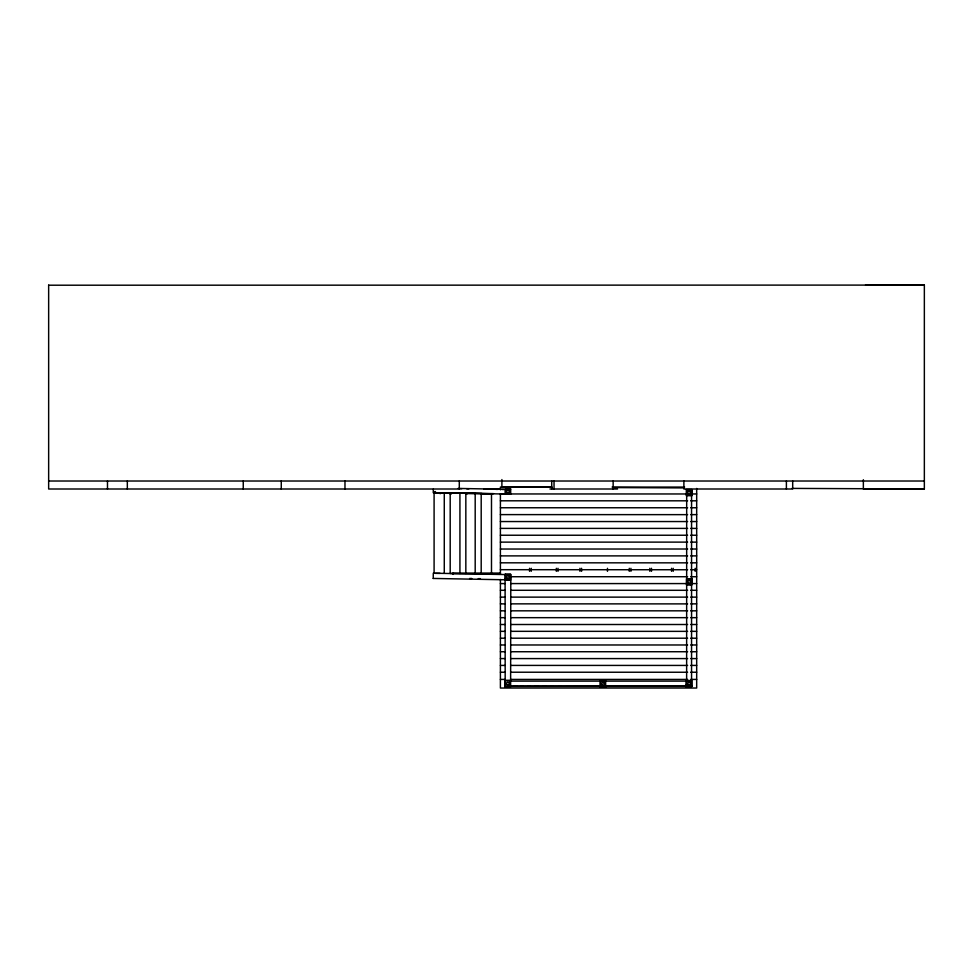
<?xml version="1.0" encoding="UTF-8"?>
<svg xmlns="http://www.w3.org/2000/svg" width="973" height="973" viewBox="0 0 973 973"><rect width="100%" height="100%" fill="white"/><g stroke="black" fill="none" stroke-linecap="round" stroke-linejoin="round"><path stroke-width="1.46" d="M433.313 489.151L433.253 492.691L505.68 494.041L505.632 489.504L510.193 489.504L510.193 493.798L502.64 493.785M433.24 578.436L433.289 573.206L505.765 574.569M439.978 492.885L438.641 492.885M505.096 579.944L505.692 578.619L505.668 579.799L433.192 578.436M505.145 579.786L505.169 578.607M505.169 686.135L505.182 685.089M600.171 686.889L600.183 685.843M686.087 686.135L686.111 685.089L686.111 686.67L691.791 686.67L691.791 680.528L686.087 680.528L686.087 686.67M510.63 681.27L510.801 574.569L505.169 574.569M865.52 284.967L924.35 284.967L924.35 489.005L863.355 489.005L863.355 479.738M48.65 285.211L924.35 285.089M48.65 481.015L924.35 481.015M551.74 487.072L500.402 487.072L500.402 489.833M612.126 487.072L684.615 487.072M459.645 488.701L461.81 488.701M466.748 488.823L468.913 488.823M483.763 489.005L500.39 489.005M549.952 489.005L617.551 489.005M488.312 489.237L490.465 489.237M495.926 489.37L498.091 489.37M505.68 489.237L510.326 489.237M501.861 489.492L504.026 489.492M691.475 490.064L686.829 490.064L686.829 495.184L691.475 495.184M435.43 492.727L440.185 492.727L440.185 493.749M467.247 493.007L435.43 492.885L435.43 491.547M481.866 493.518L465.836 493.518L465.836 573.474M686.111 493.968L500.402 493.956L500.402 573.936M690.648 493.968L696.68 493.956M450.195 494.138L451.144 494.138M465.836 494.26L466.858 494.26M481.197 494.26L482.219 494.26M686.366 494.941L691.985 494.941M500.402 500.803L687.619 500.815M690.648 500.803L696.68 500.815M500.402 507.76L687.619 507.76M690.648 507.76L696.68 507.76M500.402 514.608L687.619 514.644M690.648 514.644L696.68 514.608M500.402 521.552L687.619 521.552M690.648 521.552L696.68 521.552M500.402 528.4L687.619 528.4M690.648 528.4L696.68 528.4M500.402 535.235L687.619 535.235M690.648 535.235L696.68 535.235M500.402 542.131L687.619 542.119M690.648 542.119L696.68 542.131M500.402 549.04L687.619 549.015M690.648 549.015L696.68 549.04M500.402 555.887L687.619 555.887M690.648 555.887L696.68 555.887M500.402 562.82L687.619 562.844M690.648 562.844L696.68 562.82M500.402 569.692L687.619 569.752M690.648 569.752L696.68 569.692M452.311 573.328L500.414 573.328M435.43 573.365L440.064 573.365M500.414 573.474L450.195 573.474L450.195 493.007M510.971 576.734L687.619 576.721M690.648 576.721L696.68 576.734M469.594 578.497L471.759 578.497M478.242 578.655L480.407 578.655M691.511 579.276L686.914 579.276L686.914 584.384L691.56 584.481M691.56 579.519L691.317 584.481M505.096 580.2L510.57 580.2L510.57 574.106L505.096 574.106L505.182 686.743M500.402 583.581L504.926 583.581M510.971 583.581L687.619 583.581M690.648 583.581L696.68 583.581M500.402 590.283L504.926 590.307M510.971 590.283L687.619 590.307M690.648 590.283L696.68 590.307M500.402 597.13L504.926 597.13M510.971 597.13L687.619 597.13M690.648 597.13L696.68 597.13M500.402 603.856L504.926 603.892M510.971 603.856L687.619 603.892M690.648 603.892L696.68 603.856M500.402 610.825L504.926 610.825M510.971 610.825L687.619 610.825M690.648 610.825L696.68 610.825M500.402 617.66L504.926 617.673M510.971 617.673L687.619 617.66M690.648 617.673L696.68 617.66M500.402 624.508L504.926 624.508M510.971 624.508L687.619 624.508M690.648 624.508L696.68 624.508M500.402 631.331L504.926 631.368M510.971 631.331L687.619 631.368M690.648 631.331L696.68 631.368M500.402 638.203L504.926 638.215M510.971 638.203L687.619 638.215M690.648 638.215L696.68 638.203M500.402 644.977L504.926 644.977M510.971 644.977L687.619 644.977M690.648 644.977L696.68 644.977M500.402 651.74L504.926 651.728M510.971 651.74L687.619 651.728M690.648 651.74L696.68 651.728M500.402 658.575L504.926 658.587M510.971 658.587L687.619 658.575M690.648 658.575L696.68 658.587M500.402 665.435L504.926 665.41M510.971 665.41L687.619 665.435M690.648 665.435L696.68 665.41M500.402 672.221L504.926 672.246M510.971 672.221L687.619 672.246M690.648 672.246L696.68 672.221M500.402 679.422L504.926 679.422M510.971 679.422L687.619 679.422M690.648 679.422L696.68 679.422M686.634 680.966L691.353 680.966L691.353 686.16M510.326 681.112L686.683 681.112M514.34 685.746L516.493 685.746M520.664 685.746L522.829 685.746M527.938 685.746L530.103 685.746M535.539 685.746L537.704 685.746M543.348 685.746L545.512 685.746M550.949 685.746L553.114 685.746M558.964 685.746L561.129 685.746M566.651 685.746L568.816 685.746M574.252 685.746L576.417 685.746M582.73 685.746L584.895 685.746M590.903 685.746L593.068 685.746M598.273 685.746L600.438 685.746M611.056 685.746L613.221 685.746M619.4 685.746L621.565 685.746M627.39 685.746L629.555 685.746M635.32 685.746L637.485 685.746M643.518 685.746L645.683 685.746M651.265 685.746L653.43 685.746M658.636 685.746L660.801 685.746M666.383 685.746L668.548 685.746M674.277 685.746L676.442 685.746M681.051 685.746L683.216 685.746M504.853 686.135L601.022 686.062M605.656 686.062L691.56 686.062M509.718 686.391L600.84 686.391M605.401 686.391L691.791 686.391M552.019 487.303L501.898 487.072L501.898 479.555M612.771 487.582L684.141 487.911M791.973 488.397L924.35 489.005M458.076 488.434L505.765 489.322M450.438 492.812L493.53 493.615M792.691 481.015L792.691 489.005L683.885 489.005L683.885 481.015M786.391 481.015L786.391 489.005M696.68 488.446L696.68 688.033L500.402 688.033L500.402 579.47M695.184 568.317L695.184 571.333M691.56 686.391L691.56 489.784L691.317 494.041M686.683 489.601L686.634 686.16M673.207 568.305L673.207 571.321M671.552 568.305L671.552 571.321M651.484 568.305L651.484 571.321M649.818 568.305L649.818 571.321M630.93 568.305L630.93 571.321M629.276 568.305L629.276 571.321M613.148 481.015L613.148 489.005M607.468 568.305L607.468 571.321M601.022 681.112L605.656 680.918L605.632 687.145L600.171 687.145L600.171 681.051M581.586 568.305L581.586 571.321M579.932 568.305L579.932 571.321M558.003 568.305L558.003 571.321M556.337 568.305L556.337 571.321M554.038 481.015L554.038 489.005M551.715 481.015L551.715 489.005M531.222 568.305L531.222 571.321M529.555 568.305L529.555 571.321M510.156 686.196L510.156 680.759L505.352 680.759L505.352 686.196M510.083 574.569L510.083 579.689L505.522 579.689L505.522 574.569M491.487 573.474L491.487 493.749L481.197 493.749L481.197 573.474M475.189 493.518L475.189 573.474M459.925 493.189L459.925 573.474M459.292 481.015L459.292 489.005L48.65 489.005L48.65 285.089M453.114 573.328L453.114 574.398M444.272 493.189L444.272 572.89M434.092 491.547L434.092 572.902M344.977 481.015L344.977 489.005M281.27 481.015L281.27 489.005M243.25 481.015L243.25 489.005M127.329 481.015L127.329 489.005M107.48 481.015L107.48 489.005M510.679 489.03L505.206 489.03L505.206 494.26L510.679 494.26L510.679 489.03M691.985 489.601L686.366 489.601L686.366 495.695L691.985 495.695L691.985 489.601M691.949 578.801L686.476 578.801L686.476 584.907L691.949 584.907L691.949 578.801M510.63 680.297L504.853 680.297L504.853 686.743L510.63 686.743L510.63 680.297M605.157 681.514L600.596 681.514L600.596 686.634L605.157 686.634L605.157 681.514M507.091 492.472A1.301 1.301 0 0 0 509.183 491.645A1.301 1.301 0 0 0 507.432 490.246A1.301 1.301 0 0 0 507.091 492.472M506.982 578.132A1.301 1.301 0 0 0 509.074 577.305A1.301 1.301 0 0 0 507.31 575.907A1.301 1.301 0 0 0 506.982 578.132M507.055 684.591A1.301 1.301 0 0 0 509.147 683.776A1.301 1.301 0 0 0 507.383 682.365A1.301 1.301 0 0 0 507.055 684.591M602.056 685.077A1.301 1.301 0 0 0 604.148 684.25A1.301 1.301 0 0 0 602.384 682.851A1.301 1.301 0 0 0 602.056 685.077M688.288 684.578A1.301 1.301 0 0 0 690.38 683.764A1.301 1.301 0 0 0 688.629 682.365A1.301 1.301 0 0 0 688.288 684.578M688.361 582.827A1.301 1.301 0 0 0 690.465 582.012A1.301 1.301 0 0 0 688.702 580.601A1.301 1.301 0 0 0 688.361 582.827M688.203 493.615A1.301 1.301 0 0 0 690.307 492.8A1.301 1.301 0 0 0 688.543 491.401A1.301 1.301 0 0 0 688.203 493.615"/></g></svg>
